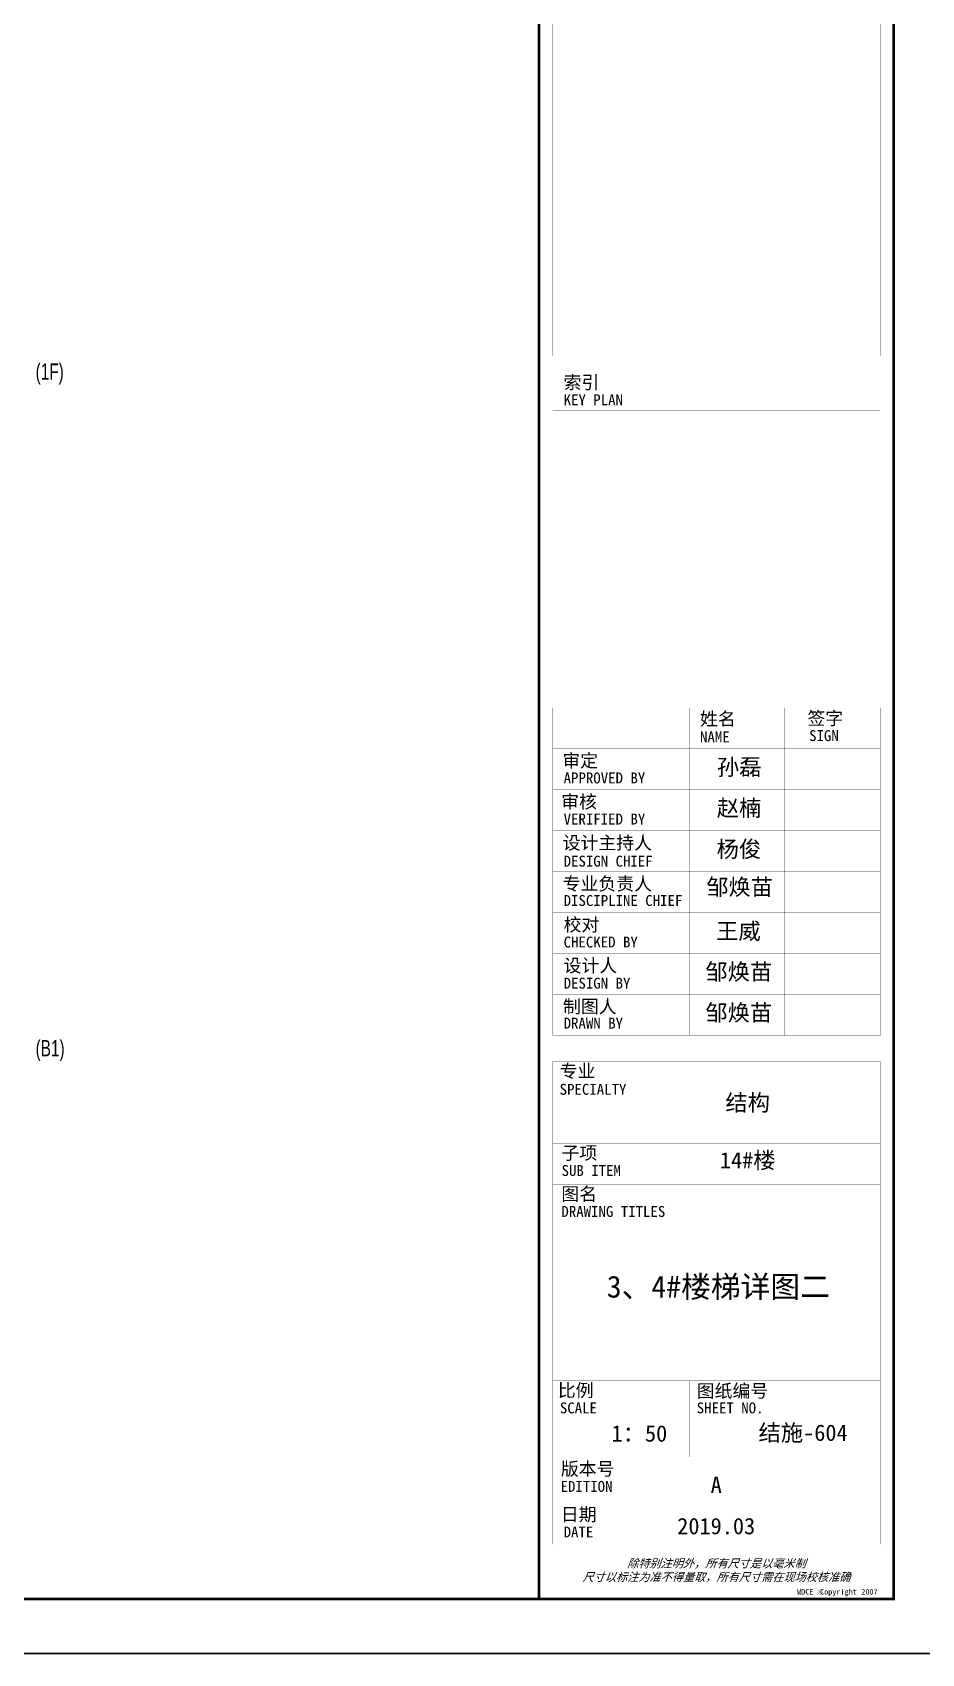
# Model space of a CAD drawing. Extents: x 458696 to 839151, y -191463 to 35158.
# Drawn here: x 568635 to 576784, y -49208 to -34353 of the extents above; entities that cross this region are included whole.
import ezdxf
from ezdxf.enums import TextEntityAlignment as Align

# ---------------------------------------------------------------- set-up
doc = ezdxf.new("R2010")
doc.units = 0
doc.header["$LTSCALE"] = 500
doc.linetypes.add('109-34 轴网$0$L1$0$$AUDIT_BAD_LTYPE1', pattern=[0])
doc.layers.get('0').update_dxf_attribs({"linetype": 'CONTINUOUS'})
doc.layers.add('PUB_TEXT', color=7, linetype='CONTINUOUS')
doc.layers.add('签-建（陈）$0$SHEET_TEXT', color=7, linetype='CONTINUOUS')
doc.styles.add('_TCH_DIM', font='ros.shx', dxfattribs={"width": 0.8, "bigfont": 'jd.shx'})
doc.styles.add('华文细黑', font='STXIHEI.TTF', dxfattribs={"height": 10})
doc.styles.add('签-建（陈）$0$华文细黑', font='STXIHEI.TTF', dxfattribs={"height": 10})

# ---------------------------------------------------------------- blocks, each defined once
blk = doc.blocks.new('图框-A1')
for points, const_width in [([(0, 0), (841, 0), (841, 594), (0, 594)], 0.05), ([(766, 584), (25, 584), (25, 10), (766, 10)], 0.5)]:
    blk.add_lwpolyline(points, close=True, dxfattribs=dict(const_width=const_width))
blk = doc.blocks.new('WDCE Copyright200X')
at = {"const_width": 0.016}
blk.add_lwpolyline([(-10.6, 1.26, 1), (-11.4, 1.26, 1)], format="xyb", close=True, dxfattribs=at)
at = {"style": '华文细黑'}
for s, p in [('WDCE ', (-11.46, 0.5)), ('     Copyright ', (-3.51, 0.5))]:
    blk.add_text(s, height=1, dxfattribs=at).set_placement(p, align=Align.BOTTOM_RIGHT)
blk.add_text('c', height=0.6, dxfattribs=at).set_placement((-11.04, 1.35), align=Align.MIDDLE_CENTER)
blk.add_attdef('200X', text='', height=1, dxfattribs=at).set_placement((-0.45, 0.5), align=Align.BOTTOM_RIGHT)
blk = doc.blocks.new('通州项目图签')
at = {"const_width": 0.5}
blk.add_lwpolyline([(-65, 0), (0, 0), (0, 500.5), (-65, 500.5)], close=True, dxfattribs=at)
at = {"const_width": 0.05}
for points in [[(-62.5, 404.92), (-62.5, 227.83)], [(-62.5, 227.83), (-2.5, 227.83), (-2.5, 404.92)], [(-57.5, 234.85), (-7.5, 234.85)], [(-62.5, 227.83), (-2.5, 227.83)], [(-62.5, 217.74), (-2.5, 217.74)], [(-62.5, 103.26), (-2.5, 103.26), (-2.5, 163.26), (-62.5, 163.26), (-62.5, 103.26)], [(-37.5, 163.26), (-37.5, 103.26)], [(-20, 163.26), (-20, 103.26)], [(-62.5, 155.76), (-2.5, 155.76)], [(-62.5, 148.26), (-2.5, 148.26)], [(-62.5, 140.76), (-2.5, 140.76)], [(-62.5, 133.26), (-2.5, 133.26)], [(-62.5, 125.76), (-2.5, 125.76)], [(-62.5, 118.26), (-2.5, 118.26)], [(-62.5, 110.76), (-2.5, 110.76)], [(-62.5, 98.5), (-2.5, 98.5), (-2.5, 10), (-62.5, 10), (-62.5, 98.5)], [(-62.5, 83.5), (-2.5, 83.5)], [(-62.5, 76), (-2.5, 76)], [(-62.5, 40), (-2.5, 40)], [(-37.5, 40), (-37.5, 26)], [(-62.5, 26), (-2.5, 26)], [(-62.5, 18), (-2.5, 18)]]:
    blk.add_lwpolyline(points, dxfattribs=at)
blk.add_blockref('WDCE Copyright200X', (-2.5, 0)).add_auto_attribs({'200X': '2007'})
at = {"style": '华文细黑'}
for s, height, p in [('索引', 2.4, (-60.5, 224.14)), ('KEY PLAN', 2, (-60.5, 220.74)), ('姓名', 2.4, (-35.5, 162.47)), ('签字', 2.4, (-15.81, 162.57)), ('NAME', 2, (-35.5, 158.96)), ('SIGN', 2, (-15.5, 159.2)), ('审定', 2.4, (-60.73, 154.81)), ('APPROVED BY', 2, (-60.5, 151.44)), ('审核', 2.4, (-60.95, 147.29)), ('VERIFIED BY', 2, (-60.5, 143.91)), ('设计主持人', 2.4, (-60.68, 139.76)), ('DESIGN CHIEF', 2, (-60.5, 136.19)), ('专业负责人', 2.4, (-60.67, 132.26)), ('DISCIPLINE CHIEF', 2, (-60.5, 128.98)), ('校对', 2.4, (-60.5, 124.76)), ('CHECKED BY', 2, (-60.5, 121.37)), ('设计人', 2.4, (-60.5, 117.26)), ('DESIGN BY', 2, (-60.5, 113.83)), ('制图人', 2.4, (-60.61, 109.76)), ('DRAWN BY', 2, (-60.5, 106.5)), ('专业', 2.4, (-61.23, 97.93)), ('SPECIALTY', 2, (-61.23, 94.38)), ('子项', 2.4, (-60.88, 82.92)), ('SUB ITEM', 2, (-60.88, 79.5)), ('图名', 2.4, (-60.91, 75.41)), ('DRAWING TITLES', 2, (-60.91, 72)), ('比例', 2.4, (-61.56, 39.42)), ('图纸编号', 2.4, (-36.1, 39.32)), ('SCALE', 2, (-61.19, 36)), ('SHEET NO.', 2, (-36.1, 36)), ('版本号', 2.4, (-61, 25.03)), ('EDITION', 2, (-61.06, 21.61)), ('日期', 2.4, (-61, 16.68)), ('DATE', 2, (-60.5, 13.26))]:
    blk.add_text(s, height=height, dxfattribs=at).set_placement(p, align=Align.TOP_LEFT)
at = {"color": 4, "style": '华文细黑'}
for s, p in [('A', (-32.53, 19.4)), ('2019.03', (-32.53, 11.84))]:
    blk.add_text(s, height=3, dxfattribs=at).set_placement(p, align=Align.CENTER)
at = {"style": '华文细黑', "oblique": 20}
for s, p in [('除特别注明外，所有尺寸是以毫米制', (-32.5, 6.5)), ('尺寸以标注为准不得量取，所有尺寸需在现场校核准确', (-32.5, 4))]:
    blk.add_text(s, height=1.5, dxfattribs=at).set_placement(p, align=Align.MIDDLE_CENTER)
at = {"color": 4, "char_height": 3, "attachment_point": 5, "style": '华文细黑'}
for s, insert, width in [('结构', (-26.76, 90.77), 1318.3689), ('1：50', (-46.61, 30.29), 22.9764)]:
    blk.add_mtext(s, dxfattribs=dict(at, insert=insert, width=width))
at = {"layer": '签-建（陈）$0$SHEET_TEXT', "linetype": 'Continuous', "style": '签-建（陈）$0$华文细黑'}
for s, height, p in [('孙磊', 2.998, (-32.4, 150.94)), ('赵楠', 2.998, (-32.43, 143.43)), ('杨俊', 2.998, (-32.46, 135.9)), ('邹焕苗', 2.99, (-34.35, 128.97)), ('王威', 2.998, (-32.55, 120.88)), ('邹焕苗', 2.998, (-34.53, 113.43)), ('邹焕苗', 2.998, (-34.53, 105.93))]:
    blk.add_text(s, height=height, dxfattribs=at).set_placement(p)

msp = doc.modelspace()

# ---------------------------------------------------------------- linework, layer by layer
at = {"linetype": '109-34 轴网$0$L1$0$$AUDIT_BAD_LTYPE1'}
msp.add_lwpolyline([(577028.024, -19506.31), (577028.024, -49206.31), (534978.024, -49206.31), (534978.024, -19506.31)], close=True, dxfattribs=at)
msp.add_lwpolyline([(534978.024, -49206.31), (577028.024, -49206.31), (577028.024, -19506.31), (534978.024, -19506.31)], close=True)

# ---------------------------------------------------------------- block references
at = {"xscale": 50, "yscale": 50, "zscale": 50}
for name, p in [('图框-A1', (534978.024, -49206.31)), ('通州项目图签', (576528.024, -48706.31))]:
    msp.add_blockref(name, p, dxfattribs=at)

# ---------------------------------------------------------------- texts
at = {"color": 4, "attachment_point": 5, "style": '华文细黑'}
for s, insert, char_height, width in [('14#楼', (575189.914, -44695.27), 150, 1318.36894), ('3、4#楼梯详图二', (574921.006, -45856.508), 200, 8010.70929), ('结施-604', (575697.413, -47191.901), 150, 2158.75662)]:
    msp.add_mtext(s, dxfattribs=dict(at, insert=insert, char_height=char_height, width=width))
at = {"layer": 'PUB_TEXT', "style": '_TCH_DIM', "width": 0.705882}
for s, p in [('(1F)', (568664.496, -37534.463)), ('(B1)', (568664.496, -43734.463))]:
    msp.add_text(s, height=148.75, dxfattribs=at).set_placement(p)

doc.saveas('drawing.dxf')
